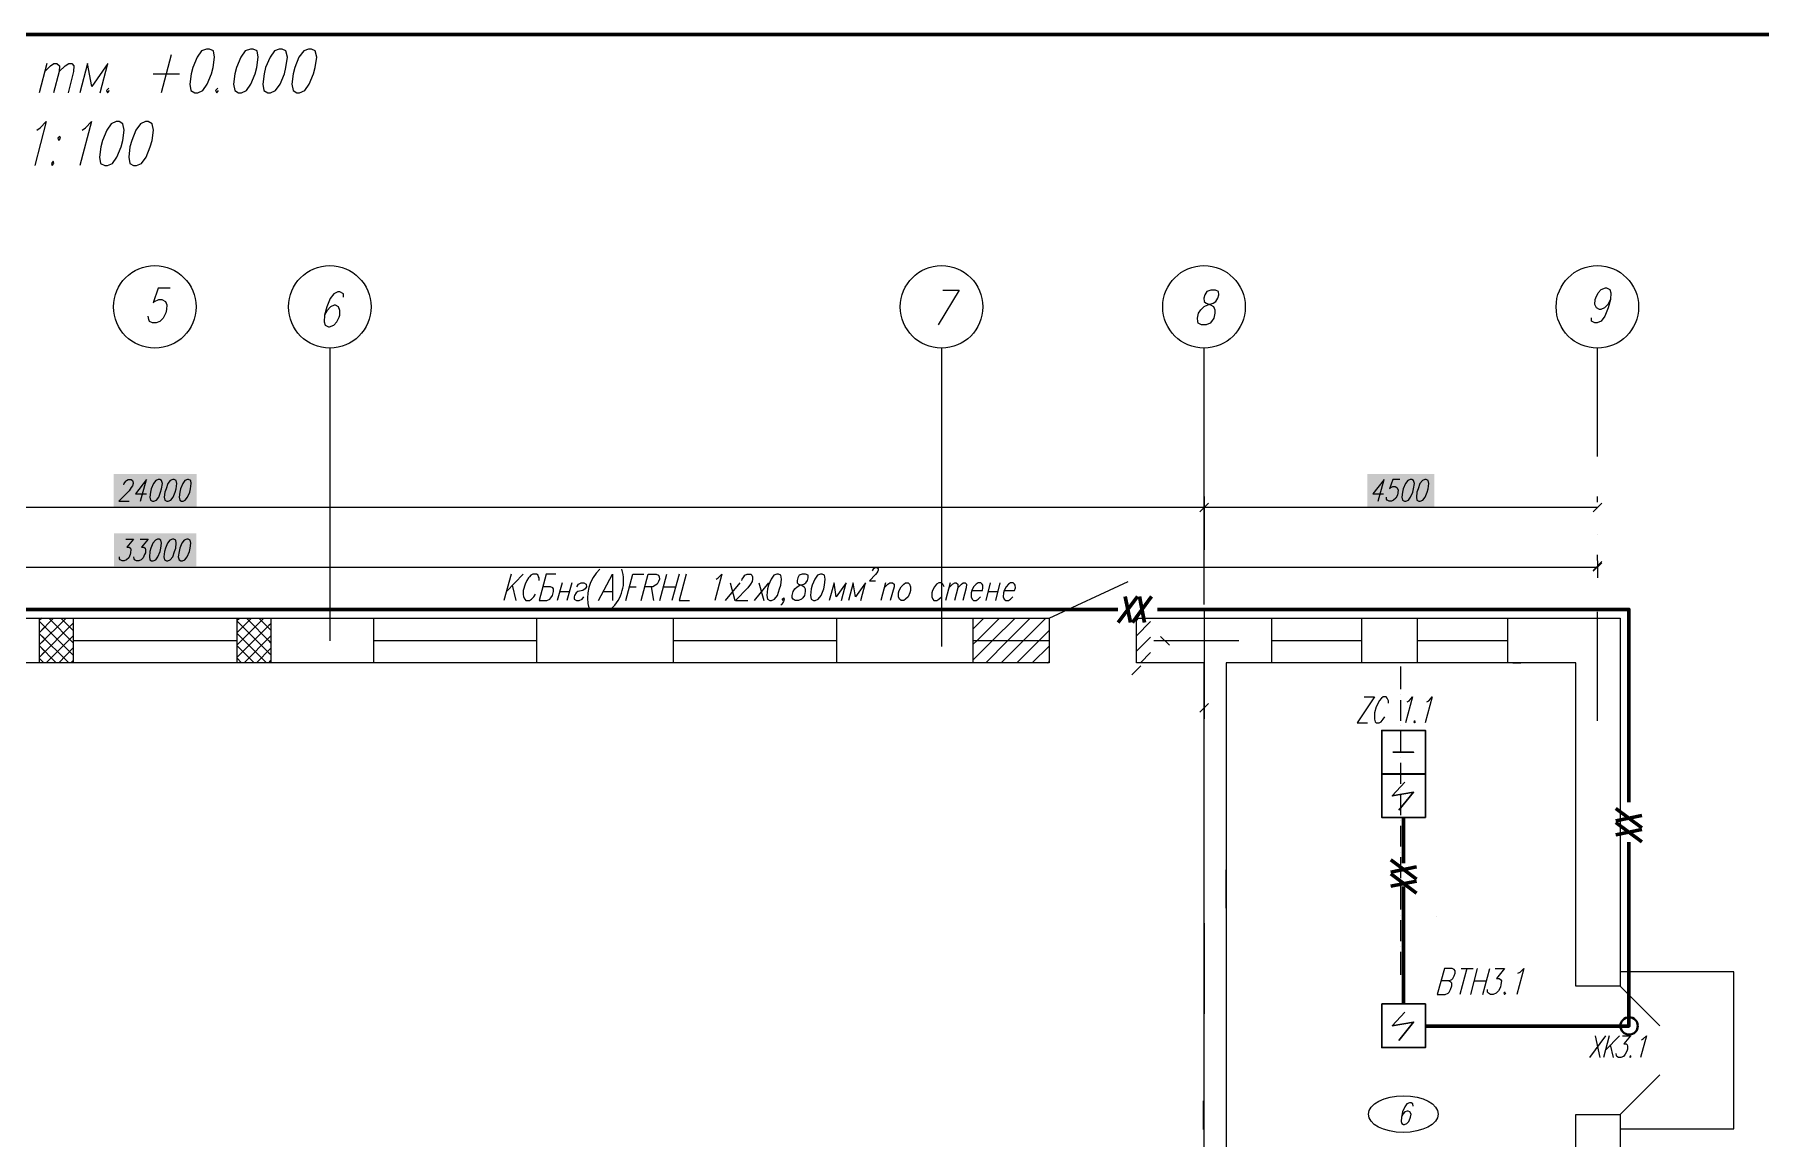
# Model space of a CAD drawing. Header units: millimetres. Extents: x 2185 to 8290, y 601 to 2456.
# Drawn here: x 4126.3 to 4392.8, y 1672.4 to 1842.9 of the extents above; entities that cross this region are included whole.
import ezdxf

# ---------------------------------------------------------------- set-up
doc = ezdxf.new("R2010")
doc.units = ezdxf.units.MM
for name, color, linetype in [('PDF _0', 7, 'Continuous'), ('PDF _линия связи', 7, 'Continuous'), ('PDF _Линия связи (Вновь)', 7, 'Continuous'), ('PDF _НОВЫЙ', 7, 'Continuous'), ('PDF _стены', 7, 'Continuous'), ('PDF _текст', 7, 'Continuous'), ('PDF _ТХ', 7, 'Continuous')]:
    doc.layers.add(name, color=color, linetype=linetype)

msp = doc.modelspace()

# ---------------------------------------------------------------- linework, layer by layer
at = {"color": 0, "lineweight": 60}
msp.add_line((3830.3, 1842.91), (4646.3, 1842.91), dxfattribs=at)
at = {"layer": 'PDF _0', "lineweight": 25}
for points in [[(4199.88, 1759.56), (4198.79, 1755.5)], [(4201.76, 1759.56), (4199.19, 1756.88)], [(4204.22, 1758.59), (4204.22, 1758.99), (4204.11, 1759.16), (4204.05, 1759.39), (4203.82, 1759.56), (4203.25, 1759.56), (4202.96, 1759.39), (4202.74, 1759.16), (4202.56, 1758.99), (4202.34, 1758.59), (4202.05, 1758.02), (4201.76, 1757.05), (4201.76, 1756.48), (4201.82, 1756.08), (4201.99, 1755.73), (4202.16, 1755.5), (4202.74, 1755.5), (4203.02, 1755.73), (4203.42, 1756.08), (4203.65, 1756.48)], [(4206.79, 1759.56), (4205.31, 1759.56), (4204.22, 1755.5), (4205.42, 1755.5), (4205.88, 1755.73), (4206.05, 1755.9), (4206.28, 1756.3), (4206.45, 1756.88), (4206.45, 1757.28), (4206.34, 1757.45), (4205.99, 1757.62), (4204.79, 1757.62)], [(4213.37, 1755.5), (4215.54, 1759.56), (4215.54, 1755.5)], [(4217.6, 1755.5), (4218.68, 1759.56), (4220.4, 1759.56)], [(4220, 1755.5), (4221.08, 1759.56), (4222.28, 1759.56), (4222.68, 1759.39), (4222.74, 1759.16), (4222.8, 1758.82), (4222.68, 1758.42), (4222.45, 1758.02), (4222.22, 1757.85), (4221.77, 1757.62), (4220.57, 1757.62)], [(4222.85, 1755.5), (4223.94, 1759.56)], [(4225.83, 1759.56), (4224.74, 1755.5)], [(4226.91, 1759.56), (4225.83, 1755.5), (4227.43, 1755.5)], [(4231.54, 1758.82), (4231.88, 1758.99), (4232.46, 1759.56), (4231.37, 1755.5)], [(4235.54, 1758.59), (4235.6, 1758.82), (4235.83, 1759.16), (4236, 1759.39), (4236.34, 1759.56), (4236.91, 1759.56), (4237.08, 1759.39), (4237.2, 1759.16), (4237.2, 1758.82), (4237.14, 1758.42), (4236.86, 1758.02), (4236.46, 1757.45), (4234.57, 1755.5), (4236.46, 1755.5)], [(4255.72, 1760.08), (4255.77, 1760.19), (4255.89, 1760.42), (4255.94, 1760.48), (4256.12, 1760.59), (4256.4, 1760.59), (4256.52, 1760.48), (4256.57, 1760.42), (4256.57, 1760.19), (4256.52, 1760.02), (4256.4, 1759.79), (4256.17, 1759.5), (4255.26, 1758.53), (4256.17, 1758.53)], [(4200.68, 1755.5), (4200.11, 1757.85)], [(4207.77, 1758.25), (4207.02, 1755.5)], [(4207.42, 1756.88), (4208.91, 1756.88)], [(4209.25, 1758.25), (4208.51, 1755.5)], [(4210.05, 1757.62), (4210.28, 1758.02), (4210.74, 1758.25), (4211.14, 1758.25), (4211.48, 1758.02), (4211.54, 1757.62), (4211.31, 1757.28), (4210.97, 1757.05), (4210.22, 1756.88), (4209.94, 1756.7), (4209.71, 1756.3), (4209.65, 1756.08), (4209.65, 1755.73), (4209.99, 1755.5), (4210.39, 1755.5), (4210.85, 1755.73), (4211.14, 1756.08)], [(4214.17, 1756.88), (4215.48, 1756.88)], [(4218.17, 1757.62), (4219.2, 1757.62)], [(4221.54, 1757.62), (4221.88, 1755.5)], [(4223.43, 1757.62), (4225.31, 1757.62)], [(4235.2, 1758.25), (4232.97, 1755.5)], [(4233.71, 1758.25), (4234.46, 1755.5)], [(4239.66, 1758.25), (4237.43, 1755.5)], [(4238.17, 1758.25), (4238.91, 1755.5)], [(4250.92, 1755.5), (4251.66, 1758.25), (4250.12, 1756.08), (4249.77, 1758.25), (4249.03, 1755.5)], [(4253.89, 1755.5), (4254.63, 1758.25), (4253.09, 1756.08), (4252.74, 1758.25), (4252, 1755.5)], [(4257.72, 1758.25), (4256.97, 1755.5)], [(4257.49, 1757.45), (4258.06, 1758.02), (4258.4, 1758.25), (4258.8, 1758.25), (4259.03, 1758.02), (4259.03, 1757.62), (4258.46, 1755.5)], [(4266.75, 1757.62), (4266.57, 1758.02), (4266.35, 1758.25), (4265.95, 1758.25), (4265.6, 1758.02), (4265.26, 1757.62), (4264.97, 1757.05), (4264.86, 1756.7), (4264.86, 1756.08), (4265.03, 1755.73), (4265.2, 1755.5), (4265.66, 1755.5), (4265.95, 1755.73), (4266.35, 1756.08)], [(4267.72, 1758.25), (4266.97, 1755.5)], [(4267.49, 1757.45), (4268.06, 1758.02), (4268.4, 1758.25), (4268.63, 1758.25), (4268.86, 1758.02), (4268.86, 1757.45), (4268.35, 1755.5)], [(4268.86, 1757.45), (4269.43, 1758.02), (4269.72, 1758.25), (4270, 1758.25), (4270.23, 1758.02), (4270.18, 1757.45), (4269.66, 1755.5)], [(4271.03, 1757.05), (4272.69, 1757.05), (4272.75, 1757.45), (4272.75, 1757.85), (4272.63, 1758.02), (4272.46, 1758.25), (4272, 1758.25), (4271.72, 1758.02), (4271.32, 1757.62), (4271.03, 1757.05), (4270.92, 1756.7), (4270.92, 1756.08), (4271.09, 1755.73), (4271.32, 1755.5), (4271.72, 1755.5), (4272, 1755.73), (4272.4, 1756.08)], [(4273.89, 1758.25), (4273.2, 1755.5)], [(4273.55, 1756.88), (4275.03, 1756.88)], [(4275.38, 1758.25), (4274.69, 1755.5)], [(4276.06, 1757.05), (4277.66, 1757.05), (4277.78, 1757.45), (4277.72, 1757.85), (4277.66, 1758.02), (4277.43, 1758.25), (4277.03, 1758.25), (4276.69, 1758.02), (4276.35, 1757.62), (4276.06, 1757.05), (4275.95, 1756.7), (4275.89, 1756.08), (4276.06, 1755.73), (4276.29, 1755.5), (4276.69, 1755.5), (4277.03, 1755.73), (4277.38, 1756.08)], [(4242.06, 1755.73), (4241.89, 1755.5), (4241.77, 1755.73), (4242, 1755.9), (4242.06, 1755.73), (4241.94, 1755.33), (4241.71, 1754.93), (4241.54, 1754.76)]]:
    msp.add_lwpolyline(points, dxfattribs=at)
for points in [[(4240.91, 1759.56), (4240.46, 1759.39), (4240.06, 1758.82), (4239.66, 1757.85), (4239.48, 1757.28), (4239.37, 1756.3), (4239.48, 1755.73), (4239.83, 1755.5), (4240.11, 1755.5), (4240.57, 1755.73), (4241.03, 1756.3), (4241.37, 1757.28), (4241.54, 1757.85), (4241.66, 1758.82), (4241.54, 1759.39), (4241.2, 1759.56)], [(4244.86, 1759.56), (4244.4, 1759.39), (4244.17, 1758.99), (4244.06, 1758.59), (4244.06, 1758.25), (4244.29, 1758.02), (4244.8, 1757.85), (4245.14, 1757.62), (4245.31, 1757.28), (4245.31, 1756.88), (4245.2, 1756.3), (4244.97, 1755.9), (4244.74, 1755.73), (4244.29, 1755.5), (4243.77, 1755.5), (4243.43, 1755.73), (4243.31, 1755.9), (4243.31, 1756.3), (4243.43, 1756.88), (4243.71, 1757.28), (4244.06, 1757.62), (4244.51, 1757.85), (4245.09, 1758.02), (4245.43, 1758.25), (4245.66, 1758.59), (4245.77, 1758.99), (4245.77, 1759.39), (4245.37, 1759.56)], [(4247.66, 1759.56), (4247.2, 1759.39), (4246.8, 1758.82), (4246.4, 1757.85), (4246.23, 1757.28), (4246.11, 1756.3), (4246.23, 1755.73), (4246.57, 1755.5), (4246.86, 1755.5), (4247.31, 1755.73), (4247.77, 1756.3), (4248.17, 1757.28), (4248.29, 1757.85), (4248.4, 1758.82), (4248.29, 1759.39), (4247.94, 1759.56)], [(4260.8, 1758.25), (4261.2, 1758.25), (4261.43, 1758.02), (4261.6, 1757.62), (4261.6, 1757.05), (4261.49, 1756.7), (4261.2, 1756.08), (4260.8, 1755.73), (4260.52, 1755.5), (4260.12, 1755.5), (4259.89, 1755.73), (4259.72, 1756.08), (4259.72, 1756.7), (4259.83, 1757.05), (4260.12, 1757.62), (4260.52, 1758.02)]]:
    msp.add_lwpolyline(points, close=True, dxfattribs=at)
at = {"layer": 'PDF _0', "lineweight": 30}
for points in [[(4334.36, 1728.7), (4334.36, 1735.44), (4341.1, 1735.44), (4334.36, 1735.44)], [(4341.1, 1728.7), (4341.1, 1735.44)], [(4341.1, 1728.7), (4334.36, 1728.7), (4341.1, 1728.7)], [(4337.9, 1727.44), (4335.96, 1725.33), (4339.27, 1725.9), (4336.99, 1723.1)], [(4337.9, 1691.95), (4335.96, 1689.84), (4339.27, 1690.41), (4336.99, 1687.55)]]:
    msp.add_lwpolyline(points, dxfattribs=at)
for points in [[(4334.36, 1728.76), (4341.1, 1728.76), (4341.1, 1722.01), (4334.36, 1722.01)], [(4334.36, 1693.21), (4341.1, 1693.21), (4341.1, 1686.46), (4334.36, 1686.46)]]:
    msp.add_lwpolyline(points, close=True, dxfattribs=at)
at = {"layer": 'PDF _0', "lineweight": 40}
msp.add_circle((4372.56, 1689.81), 1.34, dxfattribs=at)
at = {"layer": 'PDF _0', "lineweight": 25}
for centre, radius, start, end in [((4217.87, 1755.9), 6.18, 133.8306, 196.1085), ((4211.49, 1758.52), 5.78, 311.3951, 18.544)]:
    msp.add_arc(centre, radius, start, end, dxfattribs=at)
at = {"layer": 'PDF _линия связи', "lineweight": 60}
for points in [[(4111.24, 1754.13), (4293.61, 1754.13)], [(4299.72, 1754.13), (4372.53, 1754.13), (4372.53, 1724.36)], [(4337.73, 1722.01), (4337.73, 1714.93)], [(4341.1, 1689.78), (4372.53, 1689.78), (4372.53, 1718.18)], [(4337.73, 1711.33), (4337.73, 1693.21)]]:
    msp.add_lwpolyline(points, dxfattribs=at)
at = {"layer": 'PDF _Линия связи (Вновь)', "lineweight": 60}
for points in [[(4296.64, 1756.13), (4293.66, 1752.13)], [(4294.75, 1756.13), (4295.55, 1752.13)], [(4298.81, 1756.13), (4295.84, 1752.13)], [(4296.92, 1756.13), (4297.72, 1752.13)], [(4374.53, 1720.41), (4370.48, 1723.38)], [(4374.53, 1722.3), (4370.48, 1721.5)], [(4374.53, 1718.24), (4370.48, 1721.21)], [(4374.53, 1720.13), (4370.48, 1719.33)], [(4339.73, 1712.47), (4335.73, 1715.44)], [(4339.73, 1714.35), (4335.73, 1713.55)], [(4339.73, 1710.3), (4335.73, 1713.27)], [(4339.73, 1712.18), (4335.73, 1711.38)]]:
    msp.add_lwpolyline(points, dxfattribs=at)
at = {"layer": 'PDF _НОВЫЙ', "lineweight": 25}
msp.add_lwpolyline([(4339.21, 1677.43), (4339.16, 1677.78), (4338.87, 1677.95), (4338.64, 1677.95), (4338.24, 1677.78), (4337.9, 1677.32), (4337.56, 1676.52), (4337.39, 1675.72), (4337.33, 1675.03), (4337.44, 1674.75), (4337.73, 1674.58), (4337.84, 1674.58), (4338.24, 1674.75), (4338.53, 1675.03), (4338.76, 1675.55), (4338.81, 1675.72), (4338.87, 1676.18), (4338.7, 1676.52), (4338.41, 1676.63), (4338.3, 1676.63), (4337.9, 1676.52), (4337.61, 1676.18), (4337.39, 1675.72)], dxfattribs=at)
msp.add_ellipse((4337.69, 1676.18), major_axis=(5.39, 0.03), ratio=0.523722, start_param=3.131233493476986, end_param=9.41441880065657, dxfattribs=at)
at = {"layer": 'PDF _стены', "lineweight": 30}
msp.add_lwpolyline([(4336.07, 1732.07), (4339.27, 1732.07), (4336.07, 1732.07)], dxfattribs=at)
at = {"layer": 'PDF _текст', "lineweight": 20}
for points in [[(4147.41, 1839.75), (4145.87, 1833.92)], [(4128.21, 1838.43), (4127.01, 1833.92)], [(4127.87, 1837.17), (4128.78, 1838.09), (4129.3, 1838.43), (4129.75, 1838.43), (4130.15, 1838.09), (4130.1, 1837.17), (4129.24, 1833.92)], [(4130.1, 1837.17), (4131.01, 1838.09), (4131.58, 1838.43), (4132.04, 1838.43), (4132.38, 1838.09), (4132.32, 1837.17), (4131.47, 1833.92)], [(4136.44, 1833.92), (4137.64, 1838.43), (4135.13, 1834.89), (4134.5, 1838.43), (4133.3, 1833.92)], [(4144.61, 1836.83), (4148.67, 1836.83)], [(4137.75, 1834.6), (4137.41, 1834.26), (4137.58, 1833.92), (4137.87, 1834.26)], [(4154.61, 1834.6), (4154.27, 1834.26), (4154.44, 1833.92), (4154.73, 1834.26)], [(4126.67, 1828.14), (4127.18, 1828.49), (4128.1, 1829.46), (4126.32, 1822.66)], [(4133.64, 1828.14), (4134.15, 1828.49), (4135.07, 1829.46), (4133.3, 1822.66)], [(4344.7, 1696.75), (4345.16, 1696.98), (4345.33, 1697.15), (4345.56, 1697.55), (4345.67, 1697.95), (4345.67, 1698.29), (4345.56, 1698.52), (4345.22, 1698.69), (4344.02, 1698.69), (4342.93, 1694.64), (4344.13, 1694.64), (4344.59, 1694.87), (4344.76, 1695.04), (4344.99, 1695.44), (4345.16, 1696.01), (4345.16, 1696.41), (4345.04, 1696.58), (4344.7, 1696.75), (4343.5, 1696.75)], [(4347.5, 1698.69), (4346.42, 1694.64)], [(4346.59, 1698.69), (4348.47, 1698.69)], [(4349.1, 1698.69), (4348.07, 1694.64)], [(4349.96, 1694.64), (4351.05, 1698.69)], [(4351.85, 1698.69), (4353.33, 1698.69), (4352.07, 1697.15), (4352.47, 1697.15), (4352.7, 1696.98), (4352.82, 1696.75), (4352.76, 1696.18), (4352.7, 1695.78), (4352.36, 1695.21), (4352.02, 1694.87), (4351.56, 1694.64), (4351.16, 1694.64), (4350.82, 1694.87), (4350.7, 1695.04), (4350.7, 1695.44)], [(4355.39, 1697.95), (4355.73, 1698.12), (4356.3, 1698.69), (4355.22, 1694.64)], [(4348.59, 1696.75), (4350.53, 1696.75)], [(4353.39, 1695.04), (4353.22, 1694.87), (4353.33, 1694.64), (4353.5, 1694.87)], [(4368.93, 1688.29), (4366.42, 1684.92)], [(4367.33, 1688.29), (4368.02, 1684.92)], [(4369.45, 1688.29), (4368.59, 1684.92)], [(4371.05, 1688.29), (4368.88, 1686.06)], [(4371.51, 1688.29), (4372.76, 1688.29), (4371.73, 1687.04), (4372.08, 1687.04), (4372.25, 1686.86), (4372.31, 1686.69), (4372.31, 1686.24), (4372.19, 1685.89), (4371.96, 1685.44), (4371.68, 1685.09), (4371.28, 1684.92), (4370.93, 1684.92), (4370.65, 1685.09), (4370.59, 1685.26), (4370.53, 1685.55)], [(4374.48, 1687.66), (4374.76, 1687.84), (4375.22, 1688.29), (4374.31, 1684.92)], [(4370.13, 1684.92), (4369.68, 1686.86)], [(4372.82, 1685.26), (4372.65, 1685.09), (4372.71, 1684.92), (4372.88, 1685.09)]]:
    msp.add_lwpolyline(points, dxfattribs=at)
for points in [[(4152.84, 1840.66), (4152.1, 1840.37), (4151.41, 1839.4), (4150.73, 1837.8), (4150.5, 1836.83), (4150.27, 1835.23), (4150.44, 1834.26), (4151.07, 1833.92), (4151.53, 1833.92), (4152.27, 1834.26), (4152.96, 1835.23), (4153.64, 1836.83), (4153.87, 1837.8), (4154.1, 1839.4), (4153.93, 1840.37), (4153.3, 1840.66)], [(4159.64, 1840.66), (4158.84, 1840.37), (4158.16, 1839.4), (4157.47, 1837.8), (4157.24, 1836.83), (4157.01, 1835.23), (4157.24, 1834.26), (4157.81, 1833.92), (4158.27, 1833.92), (4159.01, 1834.26), (4159.7, 1835.23), (4160.39, 1836.83), (4160.62, 1837.8), (4160.84, 1839.4), (4160.67, 1840.37), (4160.04, 1840.66)], [(4164.1, 1840.66), (4163.36, 1840.37), (4162.67, 1839.4), (4161.99, 1837.8), (4161.76, 1836.83), (4161.53, 1835.23), (4161.7, 1834.26), (4162.33, 1833.92), (4162.73, 1833.92), (4163.53, 1834.26), (4164.22, 1835.23), (4164.9, 1836.83), (4165.13, 1837.8), (4165.36, 1839.4), (4165.13, 1840.37), (4164.56, 1840.66)], [(4168.62, 1840.66), (4167.87, 1840.37), (4167.13, 1839.4), (4166.5, 1837.8), (4166.22, 1836.83), (4166.04, 1835.23), (4166.22, 1834.26), (4166.79, 1833.92), (4167.24, 1833.92), (4168.04, 1834.26), (4168.73, 1835.23), (4169.36, 1836.83), (4169.65, 1837.8), (4169.87, 1839.4), (4169.65, 1840.37), (4169.07, 1840.66)], [(4138.9, 1829.46), (4138.15, 1829.12), (4137.47, 1828.14), (4136.78, 1826.54), (4136.55, 1825.57), (4136.33, 1823.97), (4136.5, 1823), (4137.13, 1822.66), (4137.58, 1822.66), (4138.33, 1823), (4139.01, 1823.97), (4139.7, 1825.57), (4139.93, 1826.54), (4140.15, 1828.14), (4139.93, 1829.12), (4139.35, 1829.46)], [(4143.41, 1829.46), (4142.67, 1829.12), (4141.93, 1828.14), (4141.3, 1826.54), (4141.01, 1825.57), (4140.84, 1823.97), (4141.01, 1823), (4141.58, 1822.66), (4142.04, 1822.66), (4142.84, 1823), (4143.53, 1823.97), (4144.16, 1825.57), (4144.44, 1826.54), (4144.67, 1828.14), (4144.44, 1829.12), (4143.87, 1829.46)], [(4130.21, 1827.17), (4129.92, 1826.89), (4130.04, 1826.54), (4130.32, 1826.89)], [(4129.18, 1823.34), (4128.9, 1823), (4129.01, 1822.66), (4129.3, 1823)]]:
    msp.add_lwpolyline(points, close=True, dxfattribs=at)
at = {"layer": 'PDF _текст', "lineweight": 25}
for points in [[(4331.61, 1740.64), (4333.21, 1740.64), (4330.53, 1736.59), (4332.13, 1736.59)], [(4335.39, 1739.67), (4335.39, 1740.02), (4335.21, 1740.42), (4335.04, 1740.64), (4334.59, 1740.64), (4334.3, 1740.42), (4333.96, 1740.02), (4333.79, 1739.67), (4333.5, 1739.1), (4333.21, 1738.13), (4333.21, 1737.56), (4333.21, 1737.16), (4333.33, 1736.76), (4333.5, 1736.59), (4333.96, 1736.59), (4334.24, 1736.76), (4334.59, 1737.16), (4334.81, 1737.56)], [(4338.3, 1739.84), (4338.59, 1740.02), (4339.1, 1740.64), (4338.01, 1736.59)], [(4341.33, 1739.84), (4341.62, 1740.02), (4342.13, 1740.64), (4341.04, 1736.59)], [(4339.5, 1736.93), (4339.33, 1736.76), (4339.39, 1736.59), (4339.56, 1736.76)]]:
    msp.add_lwpolyline(points, dxfattribs=at)
at = {"layer": 'PDF _ТХ', "lineweight": 25}
for points in [[(4147.24, 1803.74), (4145.41, 1803.74), (4144.61, 1801.45), (4144.84, 1801.68), (4145.47, 1801.97), (4145.98, 1801.97), (4146.5, 1801.68), (4146.73, 1801.17), (4146.67, 1800.42), (4146.56, 1799.91), (4146.16, 1799.11), (4145.64, 1798.6), (4145.07, 1798.37), (4144.5, 1798.37), (4144.04, 1798.6), (4143.93, 1798.88), (4143.87, 1799.4)], [(4173.99, 1802.37), (4173.99, 1802.88), (4173.47, 1803.17), (4173.13, 1803.17), (4172.5, 1802.88), (4171.93, 1802.14), (4171.42, 1800.83), (4171.07, 1799.57), (4171.02, 1798.54), (4171.19, 1798.02), (4171.7, 1797.74), (4171.87, 1797.74), (4172.5, 1798.02), (4172.96, 1798.54), (4173.36, 1799.28), (4173.42, 1799.57), (4173.47, 1800.31), (4173.25, 1800.83), (4172.79, 1801.11), (4172.56, 1801.11), (4171.99, 1800.83), (4171.47, 1800.31), (4171.07, 1799.57)], [(4266.57, 1803.45), (4269.09, 1803.45), (4265.83, 1798.08)], [(4369.68, 1801.97), (4369.28, 1801.23), (4368.76, 1800.71), (4368.19, 1800.42), (4367.96, 1800.42), (4367.51, 1800.71), (4367.28, 1801.23), (4367.33, 1801.97), (4367.39, 1802.25), (4367.79, 1803), (4368.25, 1803.51), (4368.88, 1803.8), (4369.05, 1803.8), (4369.56, 1803.51), (4369.73, 1803), (4369.68, 1801.97), (4369.33, 1800.71), (4368.82, 1799.4), (4368.25, 1798.65), (4367.62, 1798.37), (4367.28, 1798.37), (4366.76, 1798.65), (4366.76, 1799.17)], [(4140.1, 1773.39), (4140.15, 1773.56), (4140.38, 1773.91), (4140.5, 1774.02), (4140.78, 1774.19), (4141.24, 1774.19), (4141.41, 1774.02), (4141.47, 1773.91), (4141.53, 1773.56), (4141.41, 1773.22), (4141.24, 1772.93), (4140.9, 1772.42), (4139.3, 1770.82), (4140.9, 1770.82)], [(4142.67, 1770.82), (4143.58, 1774.19), (4141.87, 1771.96), (4143.58, 1771.96)], [(4333.79, 1770.82), (4334.7, 1774.19), (4332.99, 1771.96), (4334.64, 1771.96)], [(4337.16, 1774.19), (4336.07, 1774.19), (4335.56, 1772.76), (4335.73, 1772.93), (4336.07, 1773.11), (4336.41, 1773.11), (4336.7, 1772.93), (4336.87, 1772.59), (4336.81, 1772.13), (4336.76, 1771.79), (4336.53, 1771.33), (4336.19, 1770.99), (4335.84, 1770.82), (4335.5, 1770.82), (4335.21, 1770.99), (4335.1, 1771.16), (4335.1, 1771.45)], [(3982.93, 1769.91), (4306.92, 1769.91), (4367.68, 1769.91)], [(4306.92, 1770.71), (4306.92, 1771.56), (4306.92, 1763.33)], [(4366.99, 1769.22), (4368.36, 1770.53)], [(4367.68, 1770.71), (4367.68, 1771.56)], [(4140.38, 1764.99), (4141.58, 1764.99), (4140.55, 1763.73), (4140.9, 1763.73), (4141.13, 1763.56), (4141.18, 1763.39), (4141.13, 1762.88), (4141.07, 1762.59), (4140.84, 1762.08), (4140.5, 1761.79), (4140.15, 1761.62), (4139.81, 1761.62), (4139.53, 1761.79), (4139.41, 1761.96), (4139.41, 1762.25)], [(4142.61, 1764.99), (4143.87, 1764.99), (4142.84, 1763.73), (4143.18, 1763.73), (4143.36, 1763.56), (4143.41, 1763.39), (4143.41, 1762.88), (4143.3, 1762.59), (4143.07, 1762.08), (4142.78, 1761.79), (4142.38, 1761.62), (4142.04, 1761.62), (4141.75, 1761.79), (4141.7, 1761.96), (4141.64, 1762.25)], [(4367.68, 1761.68), (4367.68, 1762.53)], [(3922.18, 1760.65), (4367.68, 1760.65)], [(4368.36, 1761.5), (4366.99, 1760.13)], [(4366.99, 1760.02), (4368.36, 1761.33)], [(4367.68, 1761.62), (4367.68, 1758.99)], [(4282.98, 1752.76), (4295.21, 1758.42)], [(4306.92, 1754.02), (4306.92, 1737.21)], [(4127.01, 1752.76), (4127.01, 1745.9)], [(4129.24, 1752.76), (4127.01, 1750.53), (4127.81, 1751.33)], [(4131.18, 1752.76), (4127.01, 1748.65), (4127.81, 1749.39)], [(4127.81, 1751.56), (4127.01, 1752.3), (4132.27, 1747.05)], [(4132.27, 1752.02), (4127.01, 1746.7), (4127.81, 1747.5)], [(4132.27, 1748.99), (4128.5, 1752.76)], [(4132.27, 1750.87), (4130.38, 1752.76)], [(4132.27, 1752.76), (4132.27, 1745.9)], [(4157.53, 1752.76), (4157.53, 1745.9)], [(4157.53, 1752.42), (4157.93, 1752.76)], [(4157.53, 1750.53), (4159.81, 1752.76)], [(4157.53, 1748.59), (4161.7, 1752.76)], [(4157.53, 1752.36), (4162.79, 1747.1), (4162.5, 1747.39)], [(4162.5, 1751.67), (4162.79, 1751.96), (4157.53, 1746.7)], [(4159.01, 1752.76), (4162.79, 1748.99), (4162.5, 1749.33)], [(4160.96, 1752.76), (4162.79, 1750.93), (4162.5, 1751.22)], [(4162.79, 1752.76), (4162.79, 1745.9)], [(4178.62, 1752.76), (4178.62, 1745.9)], [(4377.28, 1682.23), (4371.16, 1676.12), (4371.16, 1583.65), (4311.21, 1583.65), (4311.21, 1590.51), (4364.3, 1590.51), (4364.3, 1665.72), (4189.82, 1665.72), (4189.82, 1670.86), (4306.92, 1670.86), (4306.92, 1745.9), (4296.47, 1745.9), (4296.47, 1752.76), (4371.16, 1752.76), (4371.16, 1695.95), (4364.3, 1695.95), (4364.3, 1745.9), (4310.3, 1745.9), (4310.3, 1670.86), (4364.3, 1670.86), (4364.3, 1676.12), (4371.16, 1676.12)], [(4203.82, 1752.76), (4203.82, 1745.9)], [(4224.91, 1752.76), (4224.91, 1745.9)], [(4250.17, 1752.76), (4250.17, 1745.9)], [(4271.2, 1752.76), (4271.2, 1745.9)], [(4271.2, 1751.05), (4272.92, 1752.76)], [(4271.2, 1748.7), (4271.89, 1749.33), (4275.32, 1752.76)], [(4271.2, 1746.3), (4274.23, 1749.33), (4277.72, 1752.76)], [(4273.2, 1745.9), (4276.63, 1749.33), (4280.06, 1752.76)], [(4275.6, 1745.9), (4279.03, 1749.33), (4282.46, 1752.76)], [(4296.47, 1752.42), (4296.81, 1752.76)], [(4296.47, 1750.07), (4298.64, 1752.25)], [(4317.33, 1752.76), (4317.33, 1745.9)], [(4331.21, 1752.76), (4331.21, 1745.9)], [(4339.84, 1752.76), (4339.84, 1745.9)], [(4353.79, 1752.76), (4353.79, 1745.9)], [(4127.81, 1749.67), (4127.01, 1750.42), (4131.58, 1745.9)], [(4127.81, 1747.73), (4127.01, 1748.53), (4129.64, 1745.9)], [(4128.1, 1745.9), (4132.27, 1750.07)], [(4132.27, 1749.33), (4157.53, 1749.33)], [(4162.1, 1745.9), (4157.53, 1750.47)], [(4160.21, 1745.9), (4157.53, 1748.53)], [(4162.5, 1749.73), (4162.79, 1750.07), (4158.67, 1745.9)], [(4178.62, 1749.33), (4203.82, 1749.33)], [(4224.91, 1749.33), (4250.17, 1749.33)], [(4271.2, 1749.33), (4282.98, 1749.33)], [(4278.01, 1745.9), (4281.43, 1749.33), (4282.98, 1750.87)], [(4296.47, 1747.67), (4298.64, 1749.85)], [(4312.3, 1749.27), (4299.15, 1749.27)], [(4301.55, 1748.59), (4300.18, 1749.96)], [(4317.33, 1749.33), (4331.21, 1749.33)], [(4339.84, 1749.33), (4353.79, 1749.33)], [(4130.04, 1745.9), (4132.27, 1748.19)], [(4131.92, 1745.9), (4132.27, 1746.24)], [(4158.27, 1745.9), (4157.53, 1746.64)], [(4162.5, 1747.85), (4162.79, 1748.13), (4160.56, 1745.9)], [(4162.5, 1745.9), (4162.79, 1746.24), (4162.44, 1745.9)], [(4280.35, 1745.9), (4282.98, 1748.47)], [(4282.75, 1745.9), (4282.98, 1746.07)], [(4297.09, 1745.9), (4298.64, 1747.45)], [(4354.59, 1745.9), (4355.85, 1745.9)], [(4295.78, 1744.02), (4297.15, 1745.39)], [(4337.27, 1745.33), (4337.27, 1741.79)], [(4337.27, 1740.99), (4337.27, 1740.99)], [(4306.24, 1738.24), (4307.61, 1739.62)], [(4337.27, 1740.13), (4337.27, 1736.93)], [(4337.27, 1736.13), (4337.27, 1736.13)], [(4337.27, 1735.27), (4337.27, 1732.07)], [(4337.27, 1731.27), (4337.27, 1731.27)], [(4337.27, 1730.41), (4337.27, 1727.21)], [(4337.27, 1726.36), (4337.27, 1726.36)], [(4337.27, 1725.56), (4337.27, 1722.36)], [(4337.27, 1721.5), (4337.27, 1721.5)], [(4337.27, 1720.7), (4337.27, 1717.5)], [(4337.27, 1716.64), (4337.27, 1716.64)], [(4310.3, 1708.01), (4310.3, 1713.9)], [(4337.27, 1715.84), (4337.27, 1712.64)], [(4337.27, 1712.07), (4337.27, 1710.52)], [(4337.27, 1711.78), (4337.27, 1711.78)], [(4337.27, 1710.98), (4337.27, 1707.78)], [(4337.27, 1706.92), (4337.27, 1706.92)], [(4337.27, 1706.12), (4337.27, 1702.87)], [(4337.96, 1706.7), (4337.96, 1706.7)], [(4342.82, 1706.7), (4342.82, 1706.7)], [(4306.92, 1705.67), (4306.92, 1691.66)], [(4337.27, 1702.07), (4337.27, 1702.07)], [(4337.27, 1701.27), (4337.27, 1697.72)], [(4371.16, 1673.89), (4388.71, 1673.89), (4388.71, 1698.18), (4371.16, 1698.18)], [(4371.16, 1695.95), (4377.28, 1689.84)], [(4306.81, 1673.83), (4306.81, 1678.23)]]:
    msp.add_lwpolyline(points, dxfattribs=at)
for points in [[(4307.95, 1803.45), (4307.32, 1803.23), (4307.04, 1802.71), (4306.87, 1802.2), (4306.92, 1801.68), (4307.21, 1801.4), (4307.9, 1801.17), (4308.35, 1800.88), (4308.58, 1800.37), (4308.58, 1799.85), (4308.41, 1799.11), (4308.07, 1798.6), (4307.84, 1798.31), (4307.21, 1798.08), (4306.52, 1798.08), (4306.01, 1798.31), (4305.95, 1798.6), (4305.9, 1799.11), (4306.07, 1799.85), (4306.41, 1800.37), (4306.92, 1800.88), (4307.5, 1801.17), (4308.3, 1801.4), (4308.75, 1801.68), (4309.04, 1802.2), (4309.21, 1802.71), (4309.15, 1803.23), (4308.7, 1803.45)], [(4145.41, 1774.19), (4145.01, 1774.02), (4144.67, 1773.56), (4144.33, 1772.76), (4144.21, 1772.25), (4144.1, 1771.45), (4144.21, 1770.99), (4144.5, 1770.82), (4144.73, 1770.82), (4145.13, 1770.99), (4145.47, 1771.45), (4145.76, 1772.25), (4145.93, 1772.76), (4146.04, 1773.56), (4145.93, 1774.02), (4145.64, 1774.19)], [(4147.64, 1774.19), (4147.24, 1774.02), (4146.9, 1773.56), (4146.61, 1772.76), (4146.44, 1772.25), (4146.33, 1771.45), (4146.44, 1770.99), (4146.73, 1770.82), (4146.96, 1770.82), (4147.36, 1770.99), (4147.7, 1771.45), (4148.04, 1772.25), (4148.16, 1772.76), (4148.27, 1773.56), (4148.16, 1774.02), (4147.87, 1774.19)], [(4149.93, 1774.19), (4149.53, 1774.02), (4149.18, 1773.56), (4148.84, 1772.76), (4148.73, 1772.25), (4148.61, 1771.45), (4148.73, 1770.99), (4149.01, 1770.82), (4149.24, 1770.82), (4149.58, 1770.99), (4149.93, 1771.45), (4150.27, 1772.25), (4150.38, 1772.76), (4150.5, 1773.56), (4150.44, 1774.02), (4150.1, 1774.19)], [(4338.76, 1774.19), (4338.36, 1774.02), (4338.01, 1773.56), (4337.67, 1772.76), (4337.56, 1772.25), (4337.44, 1771.45), (4337.56, 1770.99), (4337.84, 1770.82), (4338.07, 1770.82), (4338.47, 1770.99), (4338.81, 1771.45), (4339.16, 1772.25), (4339.27, 1772.76), (4339.39, 1773.56), (4339.27, 1774.02), (4338.99, 1774.19)], [(4340.99, 1774.19), (4340.64, 1774.02), (4340.24, 1773.56), (4339.96, 1772.76), (4339.79, 1772.25), (4339.73, 1771.45), (4339.79, 1770.99), (4340.07, 1770.82), (4340.3, 1770.82), (4340.7, 1770.99), (4341.04, 1771.45), (4341.39, 1772.25), (4341.5, 1772.76), (4341.62, 1773.56), (4341.5, 1774.02), (4341.22, 1774.19)], [(4307.61, 1770.53), (4306.24, 1769.22)], [(4145.3, 1764.99), (4144.96, 1764.82), (4144.56, 1764.36), (4144.27, 1763.56), (4144.1, 1763.05), (4144.04, 1762.25), (4144.1, 1761.79), (4144.38, 1761.62), (4144.61, 1761.62), (4145.01, 1761.79), (4145.36, 1762.25), (4145.7, 1763.05), (4145.81, 1763.56), (4145.93, 1764.36), (4145.81, 1764.82), (4145.53, 1764.99)], [(4147.58, 1764.99), (4147.18, 1764.82), (4146.84, 1764.36), (4146.5, 1763.56), (4146.38, 1763.05), (4146.27, 1762.25), (4146.38, 1761.79), (4146.67, 1761.62), (4146.9, 1761.62), (4147.24, 1761.79), (4147.64, 1762.25), (4147.93, 1763.05), (4148.1, 1763.56), (4148.16, 1764.36), (4148.1, 1764.82), (4147.81, 1764.99)], [(4149.81, 1764.99), (4149.41, 1764.82), (4149.07, 1764.36), (4148.73, 1763.56), (4148.61, 1763.05), (4148.5, 1762.25), (4148.61, 1761.79), (4148.9, 1761.62), (4149.13, 1761.62), (4149.53, 1761.79), (4149.87, 1762.25), (4150.21, 1763.05), (4150.33, 1763.56), (4150.44, 1764.36), (4150.33, 1764.82), (4150.04, 1764.99)], [(4282.98, 1745.9), (4006.88, 1745.9), (4006.88, 1752.76), (4282.98, 1752.76)], [(4127.35, 1752.76), (4127.01, 1752.47)], [(4127.01, 1746.59), (4127.75, 1745.9)]]:
    msp.add_lwpolyline(points, close=True, dxfattribs=at)
at = {"layer": 'PDF _ТХ', "lineweight": 20}
for points in [[(4171.93, 1749.27), (4171.93, 1794.48)], [(4266.4, 1748.42), (4266.4, 1794.48)], [(4306.92, 1754.87), (4306.92, 1794.48)], [(4367.68, 1777.74), (4367.68, 1794.48)], [(4367.68, 1765.73), (4367.68, 1765.73)], [(4367.68, 1736.93), (4367.68, 1753.73)]]:
    msp.add_lwpolyline(points, dxfattribs=at)
at = {"layer": 'PDF _ТХ', "lineweight": 25}
for centre in [(4144.87, 1800.85), (4171.9, 1800.85), (4266.37, 1800.85), (4306.9, 1800.85), (4367.65, 1800.85)]:
    msp.add_circle(centre, 6.37, dxfattribs=at)
at = {"layer": 'PDF _ТХ', "color": 7, "true_color": 0xffffff, "transparency": 33554559}
for points in [[(4138.5, 1775.05), (4138.5, 1769.96), (4151.36, 1775.05)], [(4138.5, 1769.96), (4151.36, 1775.05), (4151.36, 1769.96)], [(4332.13, 1775.05), (4332.13, 1769.96), (4342.47, 1775.05)], [(4332.13, 1769.96), (4342.47, 1775.05), (4342.47, 1769.96)], [(4138.55, 1765.85), (4138.55, 1760.76), (4151.3, 1765.85)], [(4138.55, 1760.76), (4151.3, 1765.85), (4151.3, 1760.76)]]:
    msp.add_solid(points, dxfattribs=at)

doc.saveas('drawing.dxf')
